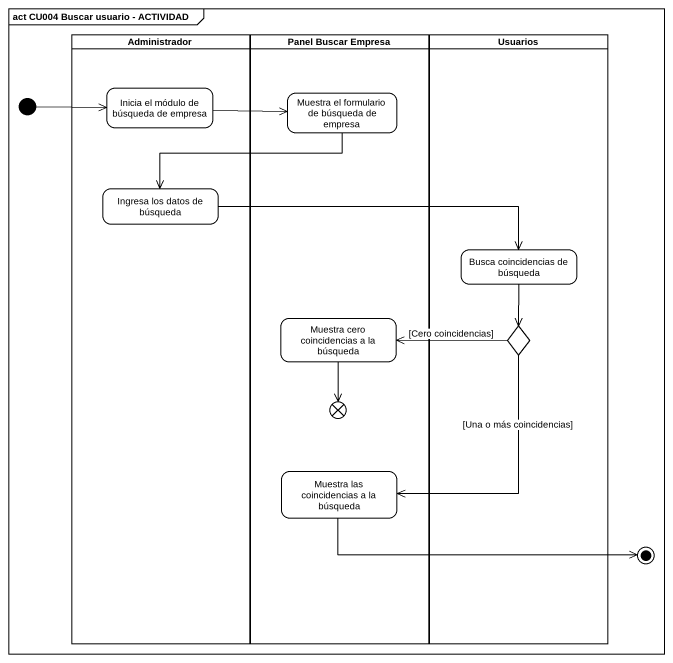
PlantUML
@startuml
mainframe act CU004 Buscar usuario - ACTIVIDAD
hide empty description
state Administrador <<partition>> {
  state "Inicia el módulo de búsqueda de empresa" as Inicia_el_módulo_de
  state "Ingresa los datos de búsqueda" as Ingresa_los_datos_de
}
state "Panel Buscar Empresa" as Panel_Buscar_Empresa <<partition>> {
  state "Muestra el formulario de búsqueda de empresa" as Muestra_el_formulario_de
  state "Muestra cero coincidencias a la búsqueda" as Muestra_cero_coincidencias
  state flowfinal1 <<end>>
  state "Muestra las coincidencias a la búsqueda" as Muestra_las_coincidencias_a
}
state Usuarios <<partition>> {
  state "Busca coincidencias de búsqueda" as Busca_coincidencias_de
  state choice1 <<choice>>
}
state initial1 <<start>>
state final1 <<end>>
initial1 -right-> Inicia_el_módulo_de
Inicia_el_módulo_de -right-> Muestra_el_formulario_de
Muestra_el_formulario_de -left-> Ingresa_los_datos_de
Ingresa_los_datos_de -right-> Busca_coincidencias_de
Busca_coincidencias_de --> choice1
Muestra_cero_coincidencias --> flowfinal1
choice1 -left-> Muestra_cero_coincidencias : [Cero coincidencias]
choice1 --> Muestra_las_coincidencias_a : [Una o más coincidencias]
Muestra_las_coincidencias_a -right-> final1
@enduml
